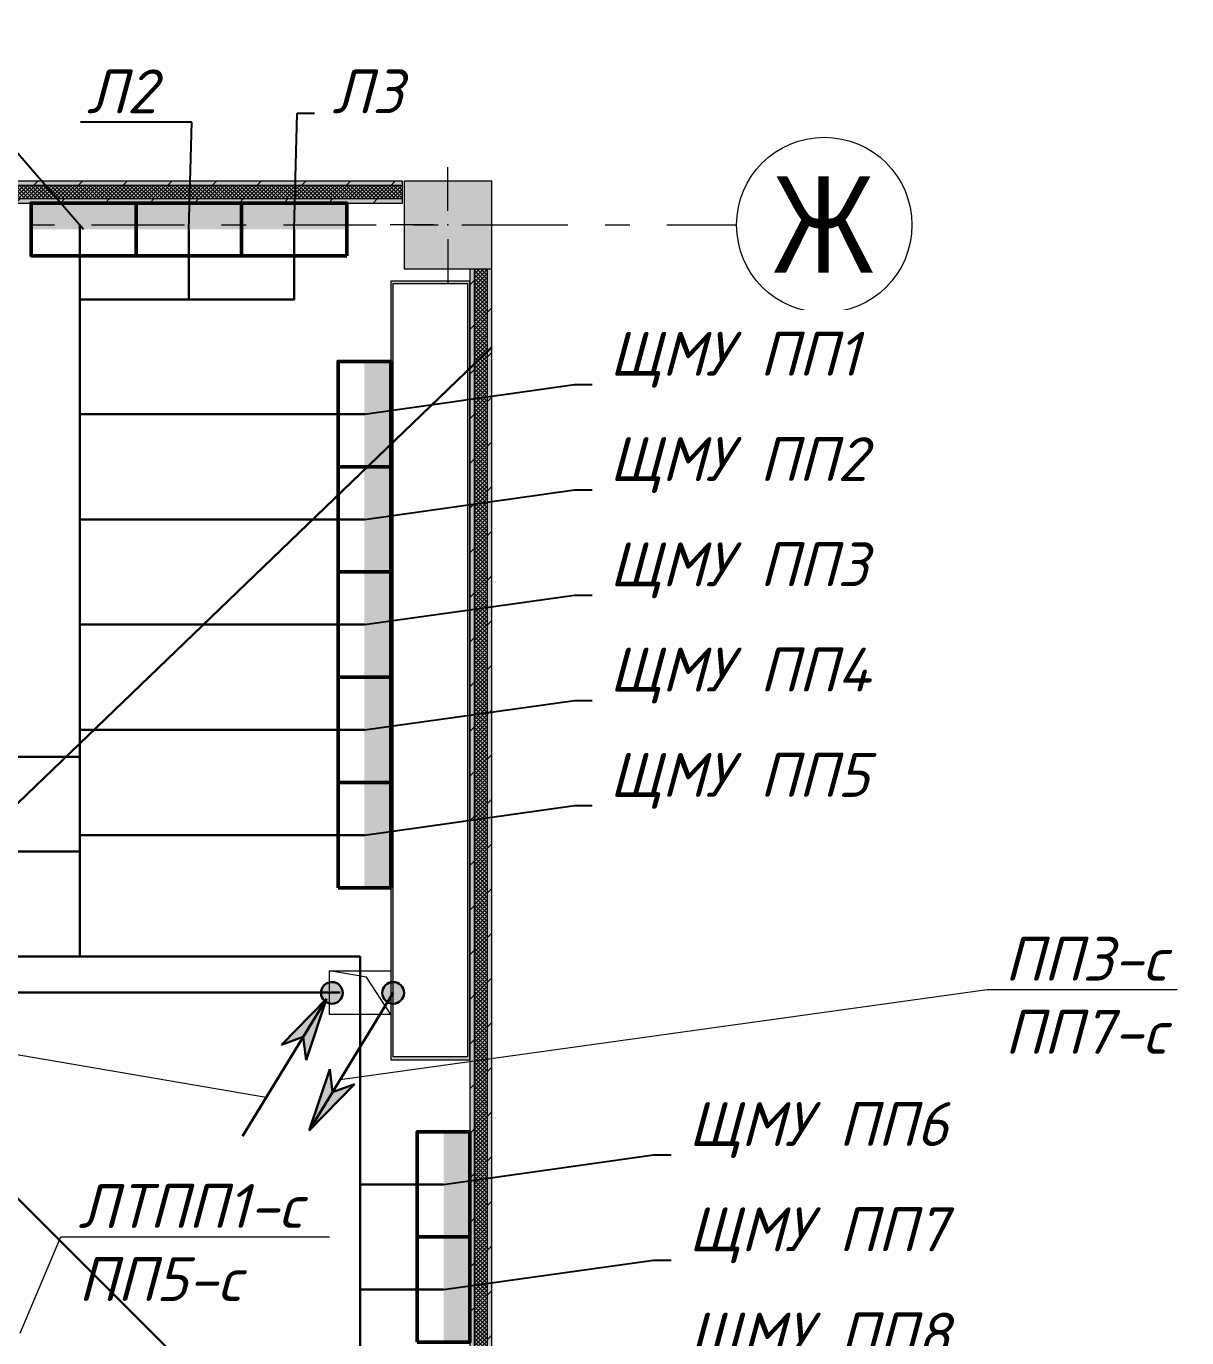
# Model space of a CAD drawing. Header units: millimetres. Extents: x -164867 to 807677, y -316775 to 513985.
# Drawn here: x 569857 to 576474, y 250225 to 257699 of the extents above; entities that cross this region are included whole.
import ezdxf
from ezdxf import colors
from ezdxf.entities.mleader import LeaderData, LeaderLine
from ezdxf.math import Vec2, Vec3

# ---------------------------------------------------------------- set-up
doc = ezdxf.new("R2010")
doc.units = ezdxf.units.MM
doc.linetypes.add('XREF12$0$Штрихштриховая', pattern=[1.093611, 0.529167, -0.211667, 0.141111, -0.211667])
for name, color, linetype, lineweight in [('E_Аварійні мережі', 1, 'Continuous', 30), ('E_В лотку', 5, 'Kabl_in_Lotok', 30), ('E_В лотку_аварійні', 1, 'Kabl_in_Lotok', 30), ('E_Позначення', 7, 'Continuous', 15), ('E_Розп. мережі', 5, 'Continuous', 30), ('E_Щити', 1, 'Continuous', 50)]:
    doc.layers.add(name, color=color, linetype=linetype, lineweight=lineweight)
for name, color, linetype in [('XREF12$0$АР-Осі', 7, 'Continuous'), ('XREF12$0$колоны', 7, 'Continuous'), ('XREF12$0$перегородки', 7, 'Continuous')]:
    doc.layers.add(name, color=color, linetype=linetype)
doc.styles.add('ISO', font='isocpeui.ttf')
doc.styles.add('XREF12$0$СГЕНЕРИР_СТИЛЬ_2', font='ARIALN.TTF')
doc.styles.add('ГОСТ 2.304', font='isocpeui.ttf')
doc.linetypes.add('Kabl_in_Lotok', pattern='A,10,[130,ltypeshp.shx,S=1,R=0,X=0,Y=0],1,[130,ltypeshp.shx,S=1,R=90,X=0,Y=-1],1,[130,ltypeshp.shx,S=1,R=0,X=0,Y=0],10', length=22)
pattern_1 = [(45, (0, 0), (-0.12727922, 0.12727922), [])]
pattern_2 = [(45, (0, 0), (-0.01122532015, 0.01122532015), []), (135, (0, 0), (0.01122532015, 0.01122532015), [])]

# ---------------------------------------------------------------- blocks, each defined once
blk = doc.blocks.new('XREF12$0$Стена_51', base_point=(460.0567, -6.8053))
at = {"layer": 'XREF12$0$перегородки', "linetype": 'Continuous', "lineweight": 0, "true_color": 0xffffff}
for points in [[(460.0567, -7.0053), (460.0567, -15.0053), (460.0817, -15.0053), (460.0817, -7.0053)], [(460.0817, -7.0053), (460.0817, -15.0053), (460.1567, -15.0053), (460.1567, -7.0053)], [(460.1817, -15.0053), (460.1817, -7.0053), (460.1567, -7.0053), (460.1567, -15.0053)]]:
    blk.add_hatch(color=7, dxfattribs=at).paths.add_polyline_path(points)
at = {"layer": 'XREF12$0$перегородки', "linetype": 'Continuous', "lineweight": 18}
h = blk.add_hatch(dxfattribs=at)
h.set_pattern_fill('БЛОКИ_СТЕНОВЫЕ', color=250, style=0, pattern_type=2)
h.set_pattern_definition(pattern_1)
h.paths.add_polyline_path([(460.0567, -7.0053), (460.0567, -15.0053), (460.0817, -15.0053), (460.0817, -7.0053)])
h = blk.add_hatch(dxfattribs=at)
h.set_pattern_fill('ANSI37', color=250, style=0, pattern_type=2)
h.set_pattern_definition(pattern_2)
h.paths.add_polyline_path([(460.0817, -7.0053), (460.0817, -15.0053), (460.1567, -15.0053), (460.1567, -7.0053)])
h = blk.add_hatch(dxfattribs=at)
h.set_pattern_fill('БЛОКИ_СТЕНОВЫЕ', color=250, style=0, pattern_type=2)
h.set_pattern_definition(pattern_1)
h.paths.add_polyline_path([(460.1817, -15.0053), (460.1817, -7.0053), (460.1567, -7.0053), (460.1567, -15.0053)])
at = {"layer": 'XREF12$0$перегородки', "color": 47, "linetype": 'Continuous', "lineweight": 18}
for p, q in [((460.0817, -7.0053), (460.0817, -15.0053)), ((460.1567, -15.0053), (460.1567, -7.0053))]:
    blk.add_line(p, q, dxfattribs=at)
at = {"layer": 'XREF12$0$перегородки', "color": 7, "linetype": 'Continuous', "lineweight": 20, "flags": 128}
for points in [[(460.1817, -15.2803), (460.1817, -6.8053)], [(460.0567, -7.0053), (460.0567, -15.0053)]]:
    blk.add_lwpolyline(points, dxfattribs=at)
blk = doc.blocks.new('XREF12$0$Стена_52', base_point=(456.418, -6.6303))
at = {"layer": 'XREF12$0$перегородки', "linetype": 'Continuous', "lineweight": 0, "true_color": 0xffffff}
for points in [[(459.6734, -6.5053), (456.418, -6.5053), (456.418, -6.5303), (459.6734, -6.5303)], [(456.418, -6.6053), (459.6734, -6.6053), (459.6734, -6.5303), (456.418, -6.5303)], [(456.418, -6.6303), (459.6734, -6.6303), (459.6734, -6.6053), (456.418, -6.6053)]]:
    blk.add_hatch(color=7, dxfattribs=at).paths.add_polyline_path(points)
at = {"layer": 'XREF12$0$перегородки', "linetype": 'Continuous', "lineweight": 18}
h = blk.add_hatch(dxfattribs=at)
h.set_pattern_fill('БЛОКИ_СТЕНОВЫЕ', color=250, style=0, pattern_type=2)
h.set_pattern_definition(pattern_1)
h.paths.add_polyline_path([(459.6734, -6.5053), (456.418, -6.5053), (456.418, -6.5303), (459.6734, -6.5303)])
h = blk.add_hatch(dxfattribs=at)
h.set_pattern_fill('ANSI37', color=250, style=0, pattern_type=2)
h.set_pattern_definition(pattern_2)
h.paths.add_polyline_path([(456.418, -6.6053), (459.6734, -6.6053), (459.6734, -6.5303), (456.418, -6.5303)])
h = blk.add_hatch(dxfattribs=at)
h.set_pattern_fill('БЛОКИ_СТЕНОВЫЕ', color=250, style=0, pattern_type=2)
h.set_pattern_definition(pattern_1)
h.paths.add_polyline_path([(456.418, -6.6303), (459.6734, -6.6303), (459.6734, -6.6053), (456.418, -6.6053)])
at = {"layer": 'XREF12$0$перегородки', "color": 47, "linetype": 'Continuous', "lineweight": 18}
for p, q in [((459.6734, -6.5303), (456.418, -6.5303)), ((456.418, -6.6053), (459.6734, -6.6053))]:
    blk.add_line(p, q, dxfattribs=at)
at = {"layer": 'XREF12$0$перегородки', "color": 7, "linetype": 'Continuous', "lineweight": 20, "flags": 128}
for points in [[(459.6734, -6.5053), (456.418, -6.5053)], [(456.418, -6.5053), (456.418, -6.6303)], [(459.6734, -6.6303), (459.6734, -6.5053)], [(456.418, -6.6303), (459.6734, -6.6303)]]:
    blk.add_lwpolyline(points, dxfattribs=at)
blk = doc.blocks.new('XREF12$0$Колонна_64', base_point=(459.9317, -6.7553))
at = {"layer": 'XREF12$0$колоны', "linetype": 'Continuous', "lineweight": 0, "true_color": 0x000000}
blk.add_hatch(color=18, dxfattribs=at).paths.add_polyline_path([(459.6817, -7.0053), (460.1817, -7.0053), (460.1817, -6.5053), (459.6817, -6.5053)])
at = {"layer": 'XREF12$0$колоны', "color": 20, "linetype": 'Continuous', "lineweight": 18}
for p, q in [((459.9317, -6.6753), (459.9317, -6.4253)), ((459.8517, -6.7553), (459.6017, -6.7553)), ((460.0117, -6.7553), (460.2617, -6.7553)), ((459.9317, -6.8353), (459.9317, -7.0853))]:
    blk.add_line(p, q, dxfattribs=at)
at = {"layer": 'XREF12$0$колоны', "color": 28, "linetype": 'Continuous', "lineweight": 18, "flags": 128}
blk.add_lwpolyline([(459.6817, -7.0053), (460.1817, -7.0053), (460.1817, -6.5053), (459.6817, -6.5053)], close=True, dxfattribs=at)
at = {"layer": 'XREF12$0$колоны', "color": 20, "linetype": 'Continuous', "lineweight": 18}
blk.add_point((459.9317, -6.7553), dxfattribs=at)
blk = doc.blocks.new('XREF12')
at = {"linetype": 'Continuous', "lineweight": 18}
h = blk.add_hatch(color=14, dxfattribs=at)
h.paths.add_polyline_path([(459.6058, -7.0752), (459.6058, -11.5131), (460.0567, -11.5131), (460.0567, -7.0752)])
h.paths.add_polyline_path([(459.6196, -7.0888), (460.0436, -7.0888), (460.0436, -11.4971), (459.6196, -11.4971)], flags=0)
at = {"color": 7, "linetype": 'Continuous', "lineweight": 20, "flags": 128}
for points in [[(459.6058, -7.0752), (459.6058, -11.5131), (460.0567, -11.5131), (460.0567, -7.0752)], [(459.6196, -7.0888), (460.0436, -7.0888), (460.0436, -11.4971), (459.6196, -11.4971)]]:
    blk.add_lwpolyline(points, close=True, dxfattribs=at)
at = {"layer": 'XREF12$0$АР-Осі', "linetype": 'XREF12$0$Штрихштриховая', "lineweight": 18}
blk.add_line((450.2447, -6.7553), (461.5776, -6.7553), dxfattribs=at)
at = {"layer": 'XREF12$0$АР-Осі', "linetype": 'Continuous', "lineweight": 18}
blk.add_circle((462.0776, -6.7553), 0.5, dxfattribs=at)
at = {"layer": 'XREF12$0$колоны', "color": 28, "lineweight": 18}
blk.add_blockref('XREF12$0$Колонна_64', (459.9317, -6.7553), dxfattribs=at)
at = {"layer": 'XREF12$0$перегородки', "color": 7, "lineweight": 20}
for name, p in [('XREF12$0$Стена_52', (456.418, -6.6303)), ('XREF12$0$Стена_51', (460.0567, -6.8053))]:
    blk.add_blockref(name, p, dxfattribs=at)
at = {"layer": 'XREF12$0$АР-Осі', "color": 7, "linetype": 'Continuous', "lineweight": 20, "insert": (461.7825, -6.7523), "char_height": 0.55, "attachment_point": 4, "style": 'XREF12$0$СГЕНЕРИР_СТИЛЬ_2'}
blk.add_mtext('\\A1;Ж', dxfattribs=at)
blk = doc.blocks.new('*U6')
at = {"lineweight": 40}
h = blk.add_hatch(color=0, dxfattribs=at)
h.dxf.hatch_style = 1
h.paths.add_polyline_path([(300, 150), (-300, 150), (-300, 0), (300, 0)])
at = {"color": 0}
blk.add_lwpolyline([(-300, 300), (300, 300), (300, 0), (-300, 0)], close=True, dxfattribs=at)
blk = doc.blocks.new('*U69')
at = {"lineweight": -2}
h = blk.add_hatch(color=256, dxfattribs=at)
edge = h.paths.add_edge_path()
edge.add_arc((0.07, 0), 1.28, 0, 360)
h = blk.add_hatch(color=256, dxfattribs=at)
h.paths.add_polyline_path([(-0.47, -0.71), (-5.33, -6.22), (-2.9, -5.18)])
h.paths.add_polyline_path([(-0.47, -0.71), (-2.9, -5.18), (-2.45, -7.79)])
for p, q in [((-9.24, -16.84), (-0.47, -0.71)), ((-0.47, -0.71), (-5.33, -6.22)), ((-0.47, -0.71), (-5.33, -6.22)), ((-0.47, -0.71), (-2.45, -7.79)), ((-0.47, -0.71), (-2.45, -7.79)), ((-5.33, -6.22), (-2.9, -5.18)), ((-5.33, -6.22), (-2.9, -5.18)), ((-2.9, -5.18), (-2.45, -7.79)), ((-2.9, -5.18), (-2.45, -7.79))]:
    blk.add_line(p, q, dxfattribs=at)
blk.add_circle((0.11, 0), 1.24, dxfattribs=at)
blk = doc.blocks.new('*U18')
at = {"lineweight": -2}
h = blk.add_hatch(color=256, dxfattribs=at)
edge = h.paths.add_edge_path()
edge.add_arc((0.07, 0), 1.28, 0, 360)
h = blk.add_hatch(color=256, dxfattribs=at)
h.paths.add_polyline_path([(8.88, -16.13), (4.02, -10.62), (6.45, -11.65)])
h.paths.add_polyline_path([(8.88, -16.13), (6.45, -11.65), (6.9, -9.05)])
for p, q in [((0.11, 0), (8.88, -16.13)), ((6.45, -11.65), (6.9, -9.05)), ((8.88, -16.13), (6.9, -9.05)), ((8.88, -16.13), (4.02, -10.62)), ((4.02, -10.62), (6.45, -11.65))]:
    blk.add_line(p, q, dxfattribs=at)
blk.add_circle((0.11, 0), 1.24, dxfattribs=at)
blk = doc.blocks.new('_None')

msp = doc.modelspace()

# ---------------------------------------------------------------- linework, layer by layer
at = {"layer": 'E_В лотку', "ltscale": 100}
msp.add_lwpolyline([(568747.81, 254288.96), (569647.81, 254288.96), (569647.81, 252191.76), (571647.81, 252191.76)], dxfattribs=at)
at = {"layer": 'E_В лотку_аварійні', "ltscale": 100}
for points in [[(570162.79, 256566.76), (570162.79, 252396.72)], [(571384.61, 256541.76), (571384.61, 256141.76), (570162.79, 256141.76)], [(570784.61, 256541.76), (570784.61, 256141.76)], [(571785.46, 255488.96), (570162.79, 255488.96)], [(571785.46, 254888.96), (570162.79, 254888.96)], [(571785.46, 254288.96), (570162.79, 254288.96)], [(571785.46, 253688.96), (570162.79, 253688.96)], [(568807.1, 253536.15), (570162.79, 253536.15)], [(571785.46, 253088.96), (570162.79, 253088.96)], [(568897.81, 252996.72), (570162.79, 252996.72)], [(568897.81, 252396.72), (571760.46, 252396.72), (571760.46, 252190.03)], [(572236.35, 249299), (571760.46, 249299), (571760.46, 252190.03)], [(572236.35, 251099), (571760.46, 251099)], [(572236.35, 250499), (571760.46, 250499)]]:
    msp.add_lwpolyline(points, dxfattribs=at)
at = {"layer": 'E_Щити', "color": 2, "lineweight": 5}
msp.add_lwpolyline([(571935.46, 252066.76), (571585.46, 252066.76), (571585.46, 252316.76), (571935.46, 252316.76), (571935.46, 252066.76), (571796.58, 252279.02), (571585.46, 252316.76)], dxfattribs=at)

# ---------------------------------------------------------------- block references
at = {"layer": 'E_Аварійні мережі'}
for name, p, xscale, yscale, zscale, rotation in [('*U69', (571594.81, 252190.37), 50.00000000000003, 50.00000000000003, 50.00000000000003, 357.0874877686715), ('*U18', (571946.52, 252194.9), 50.00000000000002, 50.00000000000002, 50.00000000000002, 300.0838354039576)]:
    msp.add_blockref(name, p, dxfattribs=dict(at, xscale=xscale, yscale=yscale, zscale=zscale, rotation=rotation))
at = {"layer": 'E_Щити', "color": 2, "xscale": 1000, "yscale": 1000, "zscale": 1000}
msp.add_blockref('XREF12', (112329.67, 263322.05), dxfattribs=at)
at = {"layer": 'E_Щити'}
for p, rotation in [((570184.61, 256691.76), 180), ((570784.61, 256691.76), 180), ((571384.61, 256691.76), 180), ((571935.46, 255488.96), 89.99999999999999), ((571935.46, 254888.96), 89.99999999999999), ((571935.46, 254288.96), 89.99999999999999), ((571935.46, 253688.96), 89.99999999999999), ((571935.46, 253088.96), 89.99999999999999), ((572386.35, 251099), 89.99999999999999), ((572386.35, 250499), 89.99999999999999)]:
    msp.add_blockref('*U6', p, dxfattribs=dict(at, rotation=rotation))

# ---------------------------------------------------------------- next in the draw order: leaders
at = {"layer": 'E_Позначення', "color": 7, "lineweight": 9}
ml = msp.add_multileader_mtext('Standard', dxfattribs=at)
ml.set_content('Л1', color=7, style='ISO')
ml.set_leader_properties()
ml.set_arrow_properties(name='NONE')
ml.build(insert=Vec2(0, 0))
ml.multileader.update_dxf_attribs({"has_text_frame": 1, "text_left_attachment_type": 7, "text_right_attachment_type": 8, "dogleg_length": 100, "arrow_head_size": 200})
ctx = ml.context
ctx.base_point, ctx.char_height, ctx.arrow_head_size, ctx.landing_gap_size, ctx.plane_origin = Vec3(568969.54, 257203.37), 250, 200, 100, Vec3(525341.4, 251837.27)
ctx.left_attachment, ctx.right_attachment, ctx.text_align_type = 7, 8, 2
notes = []
notes.append((ctx, [(0, (1, 1, 0), (569650.79, 257153.37), (-1, 0), 100, [(0, [(570184.61, 256541.76)], 0, [])])]))
ctx.mtext.insert, ctx.mtext.alignment, ctx.mtext.line_spacing_factor, ctx.mtext.flow_direction = Vec3(569450.79, 257453.37), 3, 0.72, 5
ctx.mtext.has_bg_fill, ctx.mtext.bg_color, ctx.mtext.bg_scale_factor, ctx.mtext.bg_transparency, ctx.mtext.use_window_bg_color = 1, -1027028792, 1.5, 0, 1
ml = msp.add_multileader_mtext('Standard', dxfattribs=at)
ml.set_content('Л3', color=7, style='ISO')
ml.set_leader_properties()
ml.set_arrow_properties(name='NONE')
ml.build(insert=Vec2(0, 0))
ml.multileader.update_dxf_attribs({"has_text_frame": 1, "text_left_attachment_type": 7, "text_right_attachment_type": 8, "dogleg_length": 100, "arrow_head_size": 200})
ctx = ml.context
ctx.base_point, ctx.char_height, ctx.arrow_head_size, ctx.landing_gap_size, ctx.plane_origin = Vec3(571501.09, 257203.37), 250, 200, 100, Vec3(526541.4, 251837.27)
ctx.left_attachment, ctx.right_attachment = 7, 8
notes.append((ctx, [(1, (1, 1, 0), (571401.09, 257203.37), (1, 0), 100, [(0, [(571384.61, 256541.76)], 0, [])])]))
ctx.mtext.insert, ctx.mtext.line_spacing_factor, ctx.mtext.flow_direction = Vec3(571601.09, 257453.37), 0.72, 5
ctx.mtext.has_bg_fill, ctx.mtext.bg_color, ctx.mtext.bg_scale_factor, ctx.mtext.bg_transparency, ctx.mtext.use_window_bg_color = 1, -1027028792, 1.5, 0, 1
ml = msp.add_multileader_mtext('Standard', dxfattribs=at)
ml.set_content('ЩМУ ПП1', color=7, style='ISO')
ml.set_leader_properties()
ml.set_arrow_properties(name='NONE')
ml.build(insert=Vec2(0, 0))
ml.multileader.update_dxf_attribs({"has_text_frame": 1, "text_left_attachment_type": 7, "text_right_attachment_type": 8, "dogleg_length": 100, "arrow_head_size": 200})
ctx = ml.context
ctx.base_point, ctx.char_height, ctx.arrow_head_size, ctx.landing_gap_size, ctx.plane_origin = Vec3(573083.14, 255657.52), 250, 200, 100, Vec3(526942.25, 250784.47)
ctx.left_attachment, ctx.right_attachment = 7, 8
notes.append((ctx, [(1, (1, 1, 0), (572983.14, 255657.52), (1, 0), 100, [(0, [(571785.46, 255488.96)], 0, [])])]))
ctx.mtext.insert, ctx.mtext.line_spacing_factor, ctx.mtext.flow_direction = Vec3(573183.14, 255957.52), 0.72, 5
ctx.mtext.has_bg_fill, ctx.mtext.bg_color, ctx.mtext.bg_scale_factor, ctx.mtext.bg_transparency, ctx.mtext.use_window_bg_color = 1, -1027028792, 1.5, 0, 1
at = {"layer": 'E_Позначення'}
ml = msp.add_multileader_mtext('Standard', dxfattribs=at)
ml.set_content('ВРП2-ЩМУ ДВ2\\PВРП8.2-ЩМУ ДВ4\\PВРП8.2-ЩМУ ПП1\\PВРП8.2-ЩМУ ПП2\\PВРП8.2-ЩМУ ПП3\\PВРП8.2-ЩМУ ПП4\\PВРП8.2-ЩМУ ПП5\\PВРП8.2-ЩМУ ПП6\\PВРП8.2-ЩМУ ПП7\\PВРП8.2-ЩМУ ПП8\\PВРП8.2-ЩМУ ПП9\\PВРП8.2-ЩМУ Л1\\PВРП8.2-ЩМУ Л2\\PВРП8.2-ЩМУ Л3\\PЛТПП1-с', color=256, style='ГОСТ 2.304')
ml.set_leader_properties(color=256, linetype='ByLayer', lineweight=-1)
ml.set_arrow_properties(name='NONE')
ml.build(insert=Vec2(0, 0))
ml.multileader.update_dxf_attribs({"has_dogleg": 0, "text_left_attachment_type": 6, "text_right_attachment_type": 6, "dogleg_length": 0, "arrow_head_size": 1})
ctx = ml.context
ctx.base_point, ctx.char_height, ctx.arrow_head_size, ctx.landing_gap_size, ctx.plane_origin = Vec3(559889.14, 253017.77), 250, 1, 100, Vec3(591037.42, 251324.42)
ctx.left_attachment, ctx.right_attachment, ctx.text_align_type = 6, 6, 2
notes.append((ctx, [(1, (1, 1, 0), (562889.71, 253017.77), (-1, 0), 0, [(0, [(571225.61, 251593.48)], 0, [])])]))
ctx.mtext.insert, ctx.mtext.alignment, ctx.mtext.flow_direction = Vec3(562789.71, 253317.77), 3, 5
ctx.mtext.has_bg_fill, ctx.mtext.bg_color, ctx.mtext.bg_scale_factor, ctx.mtext.bg_transparency, ctx.mtext.use_window_bg_color = 1, -1027028792, 1.5, 0, 1
at = {"layer": 'E_Позначення', "color": 7, "lineweight": 9}
ml = msp.add_multileader_mtext('Standard', dxfattribs=at)
ml.set_content('ЩМУ ПП6', color=7, style='ISO')
ml.set_leader_properties()
ml.set_arrow_properties(name='NONE')
ml.build(insert=Vec2(0, 0))
ml.multileader.update_dxf_attribs({"has_text_frame": 1, "text_left_attachment_type": 7, "text_right_attachment_type": 8, "dogleg_length": 100, "arrow_head_size": 200})
ctx = ml.context
ctx.base_point, ctx.char_height, ctx.arrow_head_size, ctx.landing_gap_size, ctx.plane_origin = Vec3(573534.03, 251267.57), 250, 200, 100, Vec3(527393.14, 246394.52)
ctx.left_attachment, ctx.right_attachment = 7, 8
notes.append((ctx, [(1, (1, 1, 0), (573434.03, 251267.57), (1, 0), 100, [(0, [(572236.35, 251099)], 0, [])])]))
ctx.mtext.insert, ctx.mtext.line_spacing_factor, ctx.mtext.flow_direction = Vec3(573634.03, 251567.57), 0.72, 5
ctx.mtext.has_bg_fill, ctx.mtext.bg_color, ctx.mtext.bg_scale_factor, ctx.mtext.bg_transparency, ctx.mtext.use_window_bg_color = 1, -1027028792, 1.5, 0, 1
for ctx, leaders in notes:
    for number, flags, end, landing, length, lines in leaders:
        leader = LeaderData()
        leader.index, (leader.has_last_leader_line, leader.has_dogleg_vector, leader.attachment_direction) = number, flags
        leader.last_leader_point, leader.dogleg_vector, leader.dogleg_length = Vec3(end), Vec3(landing), length
        for number, points, colour, breaks in lines:
            line = LeaderLine()
            line.index, line.vertices, line.color, line.breaks = number, Vec3.list(points), colors.encode_raw_color(colour), breaks
            leader.lines.append(line)
        ctx.leaders.append(leader)

# ---------------------------------------------------------------- next in the draw order: leaders
ml = msp.add_multileader_mtext('Standard', dxfattribs=at)
ml.set_content('Л2', color=7, style='ISO')
ml.set_leader_properties()
ml.set_arrow_properties(name='NONE')
ml.build(insert=Vec2(0, 0))
ml.multileader.update_dxf_attribs({"has_text_frame": 1, "text_left_attachment_type": 7, "text_right_attachment_type": 8, "dogleg_length": 100, "arrow_head_size": 200})
ctx = ml.context
ctx.base_point, ctx.char_height, ctx.arrow_head_size, ctx.landing_gap_size, ctx.plane_origin = Vec3(570079.06, 257203.37), 250, 200, 100, Vec3(525941.4, 251837.27)
ctx.left_attachment, ctx.right_attachment, ctx.text_align_type = 7, 8, 2
notes = []
notes.append((ctx, [(0, (1, 1, 0), (570800.84, 257153.37), (-1, 0), 100, [(0, [(570784.61, 256541.76)], 0, [])])]))
ctx.mtext.insert, ctx.mtext.alignment, ctx.mtext.line_spacing_factor, ctx.mtext.flow_direction = Vec3(570600.84, 257453.37), 3, 0.72, 5
ctx.mtext.has_bg_fill, ctx.mtext.bg_color, ctx.mtext.bg_scale_factor, ctx.mtext.bg_transparency, ctx.mtext.use_window_bg_color = 1, -1027028792, 1.5, 0, 1
ml = msp.add_multileader_mtext('Standard', dxfattribs=at)
ml.set_content('ЩМУ ПП2', color=7, style='ISO')
ml.set_leader_properties()
ml.set_arrow_properties(name='NONE')
ml.build(insert=Vec2(0, 0))
ml.multileader.update_dxf_attribs({"has_text_frame": 1, "text_left_attachment_type": 7, "text_right_attachment_type": 8, "dogleg_length": 100, "arrow_head_size": 200})
ctx = ml.context
ctx.base_point, ctx.char_height, ctx.arrow_head_size, ctx.landing_gap_size, ctx.plane_origin = Vec3(573083.14, 255057.52), 250, 200, 100, Vec3(526942.25, 250184.47)
ctx.left_attachment, ctx.right_attachment = 7, 8
notes.append((ctx, [(1, (1, 1, 0), (572983.14, 255057.52), (1, 0), 100, [(0, [(571785.46, 254888.96)], 0, [])])]))
ctx.mtext.insert, ctx.mtext.line_spacing_factor, ctx.mtext.flow_direction = Vec3(573183.14, 255357.52), 0.72, 5
ctx.mtext.has_bg_fill, ctx.mtext.bg_color, ctx.mtext.bg_scale_factor, ctx.mtext.bg_transparency, ctx.mtext.use_window_bg_color = 1, -1027028792, 1.5, 0, 1
at = {"layer": 'E_Позначення'}
ml = msp.add_multileader_mtext('Standard', dxfattribs=at)
ml.set_content('ПП3-с\\PПП7-с', color=256, style='ГОСТ 2.304')
ml.set_leader_properties(color=256, linetype='ByLayer', lineweight=-1)
ml.set_arrow_properties(name='NONE')
ml.build(insert=Vec2(0, 0))
ml.multileader.update_dxf_attribs({"has_dogleg": 0, "text_left_attachment_type": 6, "text_right_attachment_type": 6, "dogleg_length": 0, "arrow_head_size": 1})
ctx = ml.context
ctx.base_point, ctx.char_height, ctx.arrow_head_size, ctx.landing_gap_size, ctx.plane_origin = Vec3(575335.81, 252209.49), 250, 1, 100, Vec3(588122.42, 251372.68)
ctx.left_attachment, ctx.right_attachment = 6, 6
notes.append((ctx, [(0, (1, 1, 0), (575335.81, 252209.49), (1, 0), 0, [(0, [(571647.83, 251695.83)], 0, [])])]))
ctx.mtext.insert, ctx.mtext.flow_direction = Vec3(575435.81, 252509.49), 5
ctx.mtext.has_bg_fill, ctx.mtext.bg_color, ctx.mtext.bg_scale_factor, ctx.mtext.bg_transparency, ctx.mtext.use_window_bg_color = 1, -1027028792, 1.5, 0, 1
ml = msp.add_multileader_mtext('Standard', dxfattribs=at)
ml.set_content('ЛТПП1-с\\PПП5-с', color=256, style='ГОСТ 2.304')
ml.set_leader_properties(color=256, linetype='ByLayer', lineweight=-1)
ml.set_arrow_properties(name='NONE')
ml.build(insert=Vec2(0, 0))
ml.multileader.update_dxf_attribs({"has_dogleg": 0, "text_left_attachment_type": 6, "text_right_attachment_type": 6, "dogleg_length": 0, "arrow_head_size": 1})
ctx = ml.context
ctx.base_point, ctx.char_height, ctx.arrow_head_size, ctx.landing_gap_size, ctx.plane_origin = Vec3(570053.74, 250800.71), 250, 1, 100, Vec3(583269.99, 249486.98)
ctx.left_attachment, ctx.right_attachment = 6, 6
notes.append((ctx, [(0, (1, 1, 0), (570053.74, 250800.71), (1, 0), 0, [(0, [(569822.81, 250250.26)], 0, [])])]))
ctx.mtext.insert, ctx.mtext.flow_direction = Vec3(570153.74, 251100.71), 5
ctx.mtext.has_bg_fill, ctx.mtext.bg_color, ctx.mtext.bg_scale_factor, ctx.mtext.bg_transparency, ctx.mtext.use_window_bg_color = 1, -1027028792, 1.5, 0, 1
at = {"layer": 'E_Позначення', "color": 7, "lineweight": 9}
ml = msp.add_multileader_mtext('Standard', dxfattribs=at)
ml.set_content('ЩМУ ПП7', color=7, style='ISO')
ml.set_leader_properties()
ml.set_arrow_properties(name='NONE')
ml.build(insert=Vec2(0, 0))
ml.multileader.update_dxf_attribs({"has_text_frame": 1, "text_left_attachment_type": 7, "text_right_attachment_type": 8, "dogleg_length": 100, "arrow_head_size": 200})
ctx = ml.context
ctx.base_point, ctx.char_height, ctx.arrow_head_size, ctx.landing_gap_size, ctx.plane_origin = Vec3(573534.03, 250667.57), 250, 200, 100, Vec3(527393.14, 245794.52)
ctx.left_attachment, ctx.right_attachment = 7, 8
notes.append((ctx, [(1, (1, 1, 0), (573434.03, 250667.57), (1, 0), 100, [(0, [(572236.35, 250499)], 0, [])])]))
ctx.mtext.insert, ctx.mtext.line_spacing_factor, ctx.mtext.flow_direction = Vec3(573634.03, 250967.57), 0.72, 5
ctx.mtext.has_bg_fill, ctx.mtext.bg_color, ctx.mtext.bg_scale_factor, ctx.mtext.bg_transparency, ctx.mtext.use_window_bg_color = 1, -1027028792, 1.5, 0, 1
for ctx, leaders in notes:
    for number, flags, end, landing, length, lines in leaders:
        leader = LeaderData()
        leader.index, (leader.has_last_leader_line, leader.has_dogleg_vector, leader.attachment_direction) = number, flags
        leader.last_leader_point, leader.dogleg_vector, leader.dogleg_length = Vec3(end), Vec3(landing), length
        for number, points, colour, breaks in lines:
            line = LeaderLine()
            line.index, line.vertices, line.color, line.breaks = number, Vec3.list(points), colors.encode_raw_color(colour), breaks
            leader.lines.append(line)
        ctx.leaders.append(leader)

# ---------------------------------------------------------------- next in the draw order: leaders
ml = msp.add_multileader_mtext('Standard', dxfattribs=at)
ml.set_content('ЩМУ ПП3', color=7, style='ISO')
ml.set_leader_properties()
ml.set_arrow_properties(name='NONE')
ml.build(insert=Vec2(0, 0))
ml.multileader.update_dxf_attribs({"has_text_frame": 1, "text_left_attachment_type": 7, "text_right_attachment_type": 8, "dogleg_length": 100, "arrow_head_size": 200})
ctx = ml.context
ctx.base_point, ctx.char_height, ctx.arrow_head_size, ctx.landing_gap_size, ctx.plane_origin = Vec3(573083.14, 254457.52), 250, 200, 100, Vec3(526942.25, 249584.47)
ctx.left_attachment, ctx.right_attachment = 7, 8
notes = []
notes.append((ctx, [(1, (1, 1, 0), (572983.14, 254457.52), (1, 0), 100, [(0, [(571785.46, 254288.96)], 0, [])])]))
ctx.mtext.insert, ctx.mtext.line_spacing_factor, ctx.mtext.flow_direction = Vec3(573183.14, 254757.52), 0.72, 5
ctx.mtext.has_bg_fill, ctx.mtext.bg_color, ctx.mtext.bg_scale_factor, ctx.mtext.bg_transparency, ctx.mtext.use_window_bg_color = 1, -1027028792, 1.5, 0, 1
ml = msp.add_multileader_mtext('Standard', dxfattribs=at)
ml.set_content('ЩМУ ПП8', color=7, style='ISO')
ml.set_leader_properties()
ml.set_arrow_properties(name='NONE')
ml.build(insert=Vec2(0, 0))
ml.multileader.update_dxf_attribs({"has_text_frame": 1, "text_left_attachment_type": 7, "text_right_attachment_type": 8, "dogleg_length": 100, "arrow_head_size": 200})
ctx = ml.context
ctx.base_point, ctx.char_height, ctx.arrow_head_size, ctx.landing_gap_size, ctx.plane_origin = Vec3(573534.03, 250067.57), 250, 200, 100, Vec3(527393.14, 245194.52)
ctx.left_attachment, ctx.right_attachment = 7, 8
notes.append((ctx, [(1, (1, 1, 0), (573434.03, 250067.57), (1, 0), 100, [(0, [(572236.35, 249899)], 0, [])])]))
ctx.mtext.insert, ctx.mtext.line_spacing_factor, ctx.mtext.flow_direction = Vec3(573634.03, 250367.57), 0.72, 5
ctx.mtext.has_bg_fill, ctx.mtext.bg_color, ctx.mtext.bg_scale_factor, ctx.mtext.bg_transparency, ctx.mtext.use_window_bg_color = 1, -1027028792, 1.5, 0, 1
for ctx, leaders in notes:
    for number, flags, end, landing, length, lines in leaders:
        leader = LeaderData()
        leader.index, (leader.has_last_leader_line, leader.has_dogleg_vector, leader.attachment_direction) = number, flags
        leader.last_leader_point, leader.dogleg_vector, leader.dogleg_length = Vec3(end), Vec3(landing), length
        for number, points, colour, breaks in lines:
            line = LeaderLine()
            line.index, line.vertices, line.color, line.breaks = number, Vec3.list(points), colors.encode_raw_color(colour), breaks
            leader.lines.append(line)
        ctx.leaders.append(leader)

# ---------------------------------------------------------------- next in the draw order: leaders
ml = msp.add_multileader_mtext('Standard', dxfattribs=at)
ml.set_content('ЩМУ ПП4', color=7, style='ISO')
ml.set_leader_properties()
ml.set_arrow_properties(name='NONE')
ml.build(insert=Vec2(0, 0))
ml.multileader.update_dxf_attribs({"has_text_frame": 1, "text_left_attachment_type": 7, "text_right_attachment_type": 8, "dogleg_length": 100, "arrow_head_size": 200})
ctx = ml.context
ctx.base_point, ctx.char_height, ctx.arrow_head_size, ctx.landing_gap_size, ctx.plane_origin = Vec3(573083.14, 253857.52), 250, 200, 100, Vec3(526942.25, 248984.47)
ctx.left_attachment, ctx.right_attachment = 7, 8
notes = []
notes.append((ctx, [(1, (1, 1, 0), (572983.14, 253857.52), (1, 0), 100, [(0, [(571785.46, 253688.96)], 0, [])])]))
ctx.mtext.insert, ctx.mtext.line_spacing_factor, ctx.mtext.flow_direction = Vec3(573183.14, 254157.52), 0.72, 5
ctx.mtext.has_bg_fill, ctx.mtext.bg_color, ctx.mtext.bg_scale_factor, ctx.mtext.bg_transparency, ctx.mtext.use_window_bg_color = 1, -1027028792, 1.5, 0, 1
for ctx, leaders in notes:
    for number, flags, end, landing, length, lines in leaders:
        leader = LeaderData()
        leader.index, (leader.has_last_leader_line, leader.has_dogleg_vector, leader.attachment_direction) = number, flags
        leader.last_leader_point, leader.dogleg_vector, leader.dogleg_length = Vec3(end), Vec3(landing), length
        for number, points, colour, breaks in lines:
            line = LeaderLine()
            line.index, line.vertices, line.color, line.breaks = number, Vec3.list(points), colors.encode_raw_color(colour), breaks
            leader.lines.append(line)
        ctx.leaders.append(leader)

# ---------------------------------------------------------------- next in the draw order: leaders
ml = msp.add_multileader_mtext('Standard', dxfattribs=at)
ml.set_content('ЩМУ ПП5', color=7, style='ISO')
ml.set_leader_properties()
ml.set_arrow_properties(name='NONE')
ml.build(insert=Vec2(0, 0))
ml.multileader.update_dxf_attribs({"has_text_frame": 1, "text_left_attachment_type": 7, "text_right_attachment_type": 8, "dogleg_length": 100, "arrow_head_size": 200})
ctx = ml.context
ctx.base_point, ctx.char_height, ctx.arrow_head_size, ctx.landing_gap_size, ctx.plane_origin = Vec3(573083.14, 253257.52), 250, 200, 100, Vec3(526942.25, 248384.47)
ctx.left_attachment, ctx.right_attachment = 7, 8
notes = []
notes.append((ctx, [(1, (1, 1, 0), (572983.14, 253257.52), (1, 0), 100, [(0, [(571785.46, 253088.96)], 0, [])])]))
ctx.mtext.insert, ctx.mtext.line_spacing_factor, ctx.mtext.flow_direction = Vec3(573183.14, 253557.52), 0.72, 5
ctx.mtext.has_bg_fill, ctx.mtext.bg_color, ctx.mtext.bg_scale_factor, ctx.mtext.bg_transparency, ctx.mtext.use_window_bg_color = 1, -1027028792, 1.5, 0, 1
for ctx, leaders in notes:
    for number, flags, end, landing, length, lines in leaders:
        leader = LeaderData()
        leader.index, (leader.has_last_leader_line, leader.has_dogleg_vector, leader.attachment_direction) = number, flags
        leader.last_leader_point, leader.dogleg_vector, leader.dogleg_length = Vec3(end), Vec3(landing), length
        for number, points, colour, breaks in lines:
            line = LeaderLine()
            line.index, line.vertices, line.color, line.breaks = number, Vec3.list(points), colors.encode_raw_color(colour), breaks
            leader.lines.append(line)
        ctx.leaders.append(leader)

# ---------------------------------------------------------------- next in the draw order: linework, layer by layer
at = {"layer": 'E_Розп. мережі', "color": 2, "ltscale": 100}
for points in [[(558497.44, 262330.68), (575190.38, 245637.75)], [(558798.3, 242685.41), (572512.85, 255871.27)]]:
    msp.add_lwpolyline(points, dxfattribs=at)

doc.saveas('drawing.dxf')
